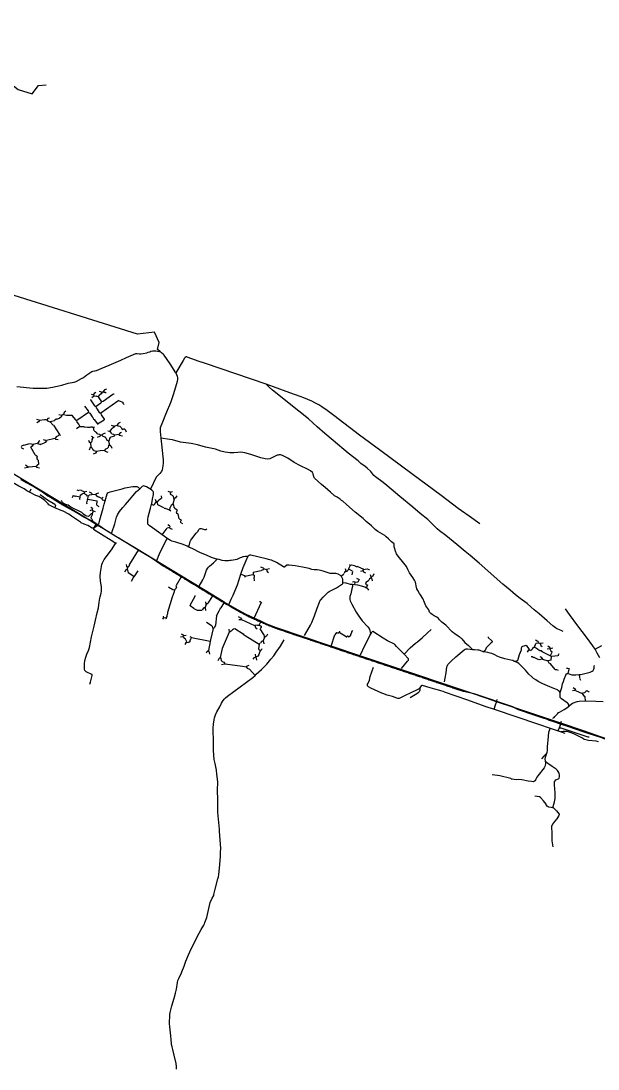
# Model space of a CAD drawing. Header units: metres. Extents: x 432891 to 477890, y 2556094 to 2581523.
# Drawn here: x 464865 to 470491, y 2560743 to 2570954 of the extents above; entities that cross this region are included whole.
import ezdxf

# ---------------------------------------------------------------- set-up
doc = ezdxf.new("R2010")
doc.units = ezdxf.units.M
for name, color, linetype in [('W10_MAIN_PIPE', 1, 'Continuous'), ('W10_PIPE_DN200', 8, 'Continuous'), ('W10_PIPE_DN250_400', 3, 'Continuous')]:
    doc.layers.add(name, color=color, linetype=linetype)

msp = doc.modelspace()

# ---------------------------------------------------------------- linework, layer by layer
at = {"layer": 'W10_MAIN_PIPE'}
for points in [[(465821, 2565914), (465808, 2565922), (465765, 2565949), (465679, 2566000), (465633, 2566033), (465565, 2566076), (465479, 2566120), (465404, 2566165), (465281, 2566233), (465274, 2566237), (465249, 2566253), (465204, 2566280), (465168, 2566302), (465136, 2566320), (465128, 2566325), (465076, 2566362), (464973, 2566425), (464919, 2566453), (464916, 2566455), (464906, 2566461), (464895, 2566467), (464885, 2566473), (464875, 2566479), (464865, 2566485)], [(468813, 2564543), (468809, 2564544), (468798, 2564548), (468786, 2564552), (468775, 2564556), (468764, 2564560), (468752, 2564563), (468741, 2564567), (468730, 2564571), (468718, 2564575), (468707, 2564579), (468695, 2564582), (468684, 2564586), (468673, 2564590), (468661, 2564594), (468650, 2564598), (468639, 2564602), (468627, 2564605), (468616, 2564609), (468604, 2564613), (468593, 2564617), (468582, 2564621), (468570, 2564625), (468559, 2564628), (468548, 2564632), (468536, 2564636), (468533, 2564637), (468522, 2564641), (468510, 2564645), (468499, 2564649), (468488, 2564652), (468476, 2564656), (468465, 2564660), (468454, 2564664), (468442, 2564668), (468431, 2564671), (468419, 2564675), (468408, 2564679), (468397, 2564683), (468385, 2564687), (468374, 2564691), (468363, 2564694), (468351, 2564698), (468340, 2564702), (468328, 2564706), (468317, 2564710), (468306, 2564714), (468294, 2564717), (468283, 2564721), (468272, 2564725), (468269, 2564726), (468258, 2564730), (468247, 2564733), (468235, 2564737), (468224, 2564741), (468212, 2564745), (468201, 2564749), (468190, 2564752), (468178, 2564756), (468167, 2564760), (468163, 2564761), (468152, 2564765), (468140, 2564769), (468129, 2564773), (468118, 2564777), (468106, 2564780), (468095, 2564784), (468083, 2564788), (468072, 2564792), (468061, 2564796), (468049, 2564799), (468038, 2564803), (468027, 2564807), (468015, 2564811), (468004, 2564815), (467993, 2564818), (467982, 2564822), (467971, 2564826), (467959, 2564830), (467948, 2564834), (467937, 2564837), (467933, 2564839), (467922, 2564843), (467910, 2564846), (467899, 2564850), (467887, 2564854), (467876, 2564858), (467873, 2564859), (467865, 2564862), (467853, 2564866), (467842, 2564870), (467831, 2564873), (467824, 2564876), (467812, 2564880), (467801, 2564883), (467789, 2564887), (467778, 2564891), (467767, 2564895), (467755, 2564899), (467744, 2564902), (467732, 2564906), (467727, 2564908), (467715, 2564912), (467704, 2564916), (467692, 2564919), (467681, 2564923), (467670, 2564927), (467658, 2564931), (467651, 2564933), (467640, 2564937), (467629, 2564941), (467617, 2564945), (467615, 2564945), (467604, 2564949), (467592, 2564953), (467581, 2564957), (467570, 2564961), (467558, 2564964), (467552, 2564967), (467540, 2564971), (467529, 2564974), (467518, 2564978), (467506, 2564982), (467495, 2564986), (467484, 2564990), (467472, 2564994), (467465, 2564996), (467454, 2565000), (467443, 2565004), (467431, 2565008), (467420, 2565012), (467409, 2565015), (467400, 2565018), (467389, 2565022), (467378, 2565026), (467366, 2565030), (467355, 2565034), (467349, 2565036), (467338, 2565041), (467327, 2565045), (467316, 2565049), (467304, 2565054), (467293, 2565058), (467282, 2565062), (467271, 2565067), (467260, 2565071), (467253, 2565074), (467242, 2565079), (467231, 2565084), (467220, 2565089), (467209, 2565094), (467198, 2565099), (467187, 2565103), (467176, 2565108), (467165, 2565113), (467154, 2565118), (467143, 2565123), (467132, 2565128), (467124, 2565132), (467113, 2565137), (467102, 2565142), (467091, 2565147), (467081, 2565153), (467077, 2565154), (467067, 2565160), (467056, 2565165), (467046, 2565170), (467042, 2565172), (467032, 2565178), (467021, 2565183), (467011, 2565189), (467000, 2565195), (466989, 2565201), (466979, 2565206), (466968, 2565212), (466960, 2565217), (466950, 2565222), (466946, 2565224), (466936, 2565230), (466925, 2565236), (466915, 2565242), (466905, 2565249), (466894, 2565255), (466884, 2565261), (466874, 2565267), (466863, 2565273), (466853, 2565279), (466843, 2565285), (466835, 2565290), (466824, 2565296), (466814, 2565302), (466804, 2565309), (466794, 2565315), (466783, 2565321), (466773, 2565327), (466763, 2565334), (466753, 2565340), (466742, 2565346), (466732, 2565352), (466722, 2565358), (466712, 2565365), (466701, 2565371), (466691, 2565377), (466681, 2565383), (466671, 2565390), (466660, 2565396), (466650, 2565402), (466640, 2565408), (466636, 2565410), (466626, 2565417), (466616, 2565423), (466606, 2565429), (466595, 2565435), (466588, 2565440), (466577, 2565446), (466567, 2565453), (466557, 2565459), (466547, 2565465), (466536, 2565471), (466526, 2565478), (466516, 2565484), (466506, 2565490), (466495, 2565496), (466486, 2565502), (466476, 2565508), (466466, 2565514), (466455, 2565521), (466445, 2565527), (466435, 2565533), (466424, 2565539), (466414, 2565545), (466404, 2565552), (466394, 2565558), (466383, 2565564), (466373, 2565570), (466363, 2565576), (466353, 2565582), (466345, 2565587), (466335, 2565593), (466325, 2565599), (466314, 2565606), (466304, 2565612), (466294, 2565618), (466284, 2565624), (466273, 2565631), (466263, 2565637), (466253, 2565643), (466243, 2565649), (466232, 2565655), (466229, 2565657), (466143, 2565718), (466117, 2565734), (466081, 2565756), (465971, 2565820), (465821, 2565914)], [(469988, 2564150), (469955, 2564161), (469849, 2564197), (469736, 2564236), (469717, 2564242), (469659, 2564271), (469285, 2564397), (469180, 2564421), (469180, 2564421), (469119, 2564441), (469089, 2564451), (469088, 2564451), (469076, 2564455), (469065, 2564459), (469053, 2564463), (469042, 2564467), (469031, 2564470), (469019, 2564474), (469008, 2564478), (468997, 2564482), (468985, 2564485), (468978, 2564488), (468966, 2564492), (468955, 2564495), (468944, 2564499), (468932, 2564503), (468921, 2564507), (468909, 2564511), (468898, 2564514), (468887, 2564518), (468877, 2564521), (468866, 2564525), (468855, 2564529), (468843, 2564533), (468832, 2564537), (468821, 2564540), (468813, 2564543)], [(470518, 2563972), (470394, 2564013), (470347, 2564029), (470280, 2564052), (470196, 2564080), (470124, 2564104), (470059, 2564126), (470007, 2564143), (469997, 2564147), (469988, 2564150)]]:
    msp.add_lwpolyline(points, dxfattribs=at)
at = {"layer": 'W10_PIPE_DN200'}
for points in [[(463878, 2570954), (464008, 2570798), (464627, 2570453), (464837, 2570285), (464976, 2570244), (465037, 2570325), (465111, 2570333)], [(464826, 2567393), (464985, 2567378), (465018, 2567376), (465060, 2567375), (465090, 2567376), (465119, 2567378), (465174, 2567386), (465264, 2567406), (465326, 2567424), (465383, 2567436), (465404, 2567442), (465456, 2567470), (465476, 2567481), (465509, 2567506), (465547, 2567533), (465556, 2567538), (465565, 2567541), (465581, 2567545), (465588, 2567547), (465603, 2567550), (465646, 2567567), (465725, 2567601), (465839, 2567649), (465895, 2567675), (465985, 2567713), (465990, 2567714), (465997, 2567714), (466020, 2567712), (466035, 2567711), (466057, 2567713), (466094, 2567722), (466107, 2567726), (466121, 2567732), (466133, 2567736), (466147, 2567739), (466161, 2567741), (466179, 2567741), (466196, 2567738), (466213, 2567734), (466217, 2567733)], [(466219, 2567736), (466217, 2567733)], [(466229, 2567728), (466219, 2567736)], [(466229, 2567728), (466233, 2567725)], [(466375, 2567527), (466319, 2567614), (466262, 2567697), (466253, 2567708), (466237, 2567722), (466233, 2567725)], [(467257, 2567414), (466663, 2567617), (466592, 2567639), (466532, 2567662), (466487, 2567680), (466481, 2567681), (466475, 2567681), (466466, 2567675), (466460, 2567669), (466446, 2567647), (466375, 2567527)], [(466375, 2567527), (466383, 2567510), (466387, 2567495), (466390, 2567478), (466390, 2567463), (466388, 2567442), (466352, 2567323), (466325, 2567244), (466312, 2567211), (466290, 2567160), (466269, 2567104), (466253, 2567063), (466238, 2567030), (466228, 2567005), (466224, 2566991), (466222, 2566985), (466223, 2566955), (466229, 2566889)], [(465550, 2567318), (465571, 2567313)], [(465594, 2567334), (465579, 2567325), (465572, 2567314)], [(465628, 2567346), (465658, 2567339)], [(465658, 2567338), (465648, 2567320), (465635, 2567312)], [(465773, 2567318), (465766, 2567318), (465761, 2567315), (465667, 2567247), (465652, 2567243)], [(465667, 2567342), (465659, 2567339)], [(465698, 2567367), (465679, 2567359), (465668, 2567343)], [(465668, 2567342), (465672, 2567338), (465685, 2567336), (465696, 2567330)], [(469339, 2566054), (469235, 2566128), (469161, 2566180), (469127, 2566205), (468961, 2566332), (468677, 2566543), (468375, 2566766), (468167, 2566919), (467914, 2567109), (467852, 2567158), (467798, 2567196), (467769, 2567214), (467731, 2567235), (467701, 2567250), (467624, 2567283), (467587, 2567296), (467487, 2567331), (467327, 2567390), (467257, 2567414)], [(469564, 2565468), (469332, 2565671), (469243, 2565746), (469197, 2565786), (469115, 2565852), (469007, 2565942), (468947, 2565988), (468924, 2566007), (468895, 2566034), (468844, 2566085), (468831, 2566097), (468758, 2566156), (468686, 2566217), (468558, 2566320), (468433, 2566428), (468396, 2566457), (468321, 2566514), (468306, 2566526), (468276, 2566566), (468240, 2566598), (468222, 2566612), (468180, 2566643), (468152, 2566668), (468055, 2566743), (467910, 2566868), (467828, 2566936), (467752, 2567001), (467667, 2567077), (467574, 2567154), (467318, 2567356), (467285, 2567386), (467257, 2567414)], [(465543, 2567266), (465542, 2567264), (465583, 2567206), (465595, 2567198)], [(465576, 2567303), (465571, 2567294), (465557, 2567284)], [(465572, 2567312), (465576, 2567304)], [(465577, 2567303), (465598, 2567299)], [(465652, 2567243), (465645, 2567231), (465597, 2567198)], [(465618, 2567292), (465599, 2567299)], [(465619, 2567292), (465634, 2567312)], [(465619, 2567291), (465652, 2567243)], [(465823, 2567254), (465815, 2567255), (465809, 2567251), (465643, 2567132)], [(465824, 2567254), (465858, 2567241)], [(465859, 2567240), (465858, 2567232), (465870, 2567217)], [(465236, 2567119), (465264, 2567115)], [(465265, 2567114), (465256, 2567094), (465241, 2567084)], [(465278, 2567120), (465266, 2567115)], [(465304, 2567151), (465288, 2567139), (465279, 2567121)], [(465280, 2567120), (465308, 2567115)], [(465309, 2567115), (465364, 2567113)], [(465523, 2567140), (465409, 2567061)], [(465486, 2567201), (465519, 2567156), (465523, 2567141)], [(465524, 2567140), (465536, 2567132), (465561, 2567097), (465565, 2567091), (465568, 2567077)], [(465596, 2567197), (465599, 2567184), (465607, 2567172), (465629, 2567141), (465642, 2567132)], [(465643, 2567131), (465647, 2567116), (465676, 2567076), (465676, 2567069)], [(465016, 2567074), (465041, 2567067), (465047, 2567061)], [(465047, 2567061), (465035, 2567047), (465019, 2567040)], [(465115, 2567067), (465096, 2567067), (465047, 2567061)], [(465144, 2567085), (465127, 2567080), (465116, 2567068)], [(465116, 2567067), (465124, 2567059), (465150, 2567050)], [(465180, 2567017), (465150, 2567050)], [(465151, 2567051), (465192, 2567061)], [(465181, 2567016), (465242, 2566925), (465242, 2566925)], [(465209, 2567073), (465193, 2567061)], [(465211, 2567075), (465209, 2567073)], [(465211, 2567075), (465240, 2567084)], [(465365, 2567112), (465365, 2567107), (465393, 2567070), (465399, 2567064), (465407, 2567061)], [(465408, 2567060), (465411, 2567046), (465430, 2567022), (465440, 2567004)], [(465569, 2567076), (465580, 2567070), (465610, 2567028)], [(465610, 2567028), (465610, 2567022)], [(465611, 2567029), (465675, 2567069)], [(465744, 2567015), (465776, 2567006)], [(465802, 2567014), (465776, 2567006)], [(465834, 2567042), (465814, 2567031), (465803, 2567015)], [(465803, 2567014), (465810, 2567009), (465829, 2567006)], [(465280, 2566243), (465208, 2566287), (464227, 2566881), (464137, 2566928)], [(465229, 2566912), (465209, 2566902), (465198, 2566887)], [(465229, 2566913), (465241, 2566925)], [(465242, 2566925), (465251, 2566916)], [(465440, 2567004), (465408, 2566981)], [(465440, 2567004), (465468, 2567002), (465479, 2567004)], [(465479, 2567004), (465483, 2567000), (465514, 2566997), (465540, 2566996), (465549, 2566999)], [(465550, 2566999), (465560, 2566999)], [(465561, 2566999), (465568, 2566994), (465573, 2566995)], [(465573, 2566995), (465583, 2566996)], [(465578, 2566960), (465573, 2566994)], [(465579, 2566958), (465588, 2566956), (465595, 2566949), (465602, 2566947)], [(465603, 2566946), (465602, 2566947)], [(465612, 2566933), (465603, 2566946)], [(465642, 2566918), (465632, 2566906), (465609, 2566897)], [(465613, 2566932), (465632, 2566927), (465642, 2566918)], [(465653, 2566919), (465642, 2566918)], [(465686, 2566939), (465663, 2566930), (465654, 2566920)], [(465654, 2566918), (465663, 2566909), (465681, 2566904)], [(465711, 2566961), (465735, 2566957)], [(465736, 2566959), (465735, 2566957)], [(465736, 2566956), (465735, 2566957)], [(465736, 2566959), (465750, 2566981)], [(465750, 2566934), (465736, 2566956)], [(465778, 2566918), (465769, 2566907), (465743, 2566898)], [(465776, 2567006), (465768, 2566992), (465751, 2566981)], [(465751, 2566933), (465768, 2566928), (465778, 2566918)], [(465820, 2566924), (465778, 2566918)], [(465844, 2566946), (465833, 2566941), (465820, 2566924)], [(465820, 2566924), (465824, 2566920), (465854, 2566913)], [(465829, 2567006), (465840, 2566996)], [(465841, 2566995), (465849, 2566981), (465859, 2566975)], [(465870, 2566979), (465859, 2566975)], [(465871, 2566979), (465880, 2566973), (465891, 2566952)], [(464891, 2566821), (464871, 2566811), (464866, 2566804)], [(464892, 2566822), (464953, 2566836)], [(464954, 2566836), (464979, 2566831), (464984, 2566828)], [(464984, 2566827), (464974, 2566812), (464960, 2566803)], [(465024, 2566838), (464985, 2566828)], [(465050, 2566863), (465039, 2566858), (465025, 2566839)], [(465025, 2566838), (465058, 2566829)], [(465059, 2566830), (465088, 2566841)], [(465082, 2566875), (465114, 2566867)], [(465114, 2566865), (465102, 2566848), (465089, 2566841)], [(465197, 2566886), (465115, 2566866)], [(465198, 2566886), (465203, 2566881), (465228, 2566876)], [(465525, 2566870), (465531, 2566853), (465543, 2566843)], [(465559, 2566876), (465552, 2566852), (465544, 2566843)], [(465544, 2566842), (465546, 2566805)], [(465550, 2566908), (465559, 2566905), (465568, 2566896)], [(465559, 2566877), (465567, 2566895)], [(465568, 2566896), (465575, 2566894)], [(465692, 2566894), (465681, 2566904)], [(465693, 2566893), (465704, 2566871), (465718, 2566862)], [(465726, 2566824), (465720, 2566818), (465716, 2566799)], [(465729, 2566890), (465724, 2566867), (465719, 2566862)], [(465719, 2566861), (465727, 2566825)], [(465727, 2566824), (465740, 2566815), (465751, 2566792)], [(465730, 2566891), (465742, 2566898)], [(466229, 2566889), (466234, 2566831), (466249, 2566706), (466253, 2566677), (466253, 2566656), (466252, 2566645), (466247, 2566621), (466242, 2566582), (466235, 2566566), (466220, 2566546), (466185, 2566510), (466127, 2566393)], [(469146, 2564947), (469128, 2564961), (469095, 2564982), (469085, 2564990), (469069, 2565004), (469006, 2565067), (468969, 2565098), (468958, 2565107), (468947, 2565119), (468936, 2565133), (468920, 2565145), (468894, 2565159), (468874, 2565171), (468861, 2565181), (468853, 2565188), (468849, 2565195), (468840, 2565217), (468823, 2565243), (468812, 2565257), (468799, 2565287), (468784, 2565326), (468760, 2565364), (468750, 2565377), (468733, 2565405), (468725, 2565421), (468719, 2565451), (468716, 2565469), (468710, 2565487), (468702, 2565505), (468684, 2565532), (468668, 2565553), (468654, 2565576), (468638, 2565610), (468624, 2565639), (468598, 2565672), (468543, 2565739), (468525, 2565764), (468515, 2565789), (468506, 2565820), (468505, 2565832), (468505, 2565851), (468502, 2565859), (468490, 2565870), (468478, 2565879), (468447, 2565907), (468426, 2565929), (468412, 2565940), (468389, 2565953), (468345, 2565981), (468318, 2566000), (468282, 2566034), (468232, 2566078), (468201, 2566107), (468124, 2566170), (468039, 2566242), (468002, 2566274), (467991, 2566282), (467976, 2566295), (467948, 2566314), (467923, 2566328), (467915, 2566335), (467883, 2566362), (467832, 2566409), (467795, 2566438), (467727, 2566501), (467723, 2566506), (467721, 2566510), (467719, 2566515), (467718, 2566526), (467713, 2566541), (467706, 2566555), (467687, 2566571), (467660, 2566587), (467589, 2566620), (467528, 2566653), (467468, 2566693), (467422, 2566717), (467414, 2566721), (467405, 2566724), (467395, 2566726), (467382, 2566726), (467373, 2566725), (467362, 2566723), (467349, 2566717), (467293, 2566688), (467273, 2566685), (467247, 2566689), (467204, 2566699), (467145, 2566716), (467105, 2566730), (467048, 2566745), (467009, 2566752), (466980, 2566749), (466941, 2566746), (466900, 2566748), (466857, 2566753), (466814, 2566764), (466761, 2566781), (466665, 2566802), (466587, 2566825), (466525, 2566836), (466419, 2566852), (466341, 2566872), (466315, 2566877), (466229, 2566889)], [(464866, 2566802), (464870, 2566796), (464891, 2566785)], [(465004, 2566728), (464960, 2566803)], [(465005, 2566727), (465019, 2566717), (465024, 2566707)], [(465024, 2566705), (465016, 2566696)], [(465545, 2566804), (465539, 2566798), (465531, 2566771)], [(465546, 2566804), (465560, 2566792), (465565, 2566777)], [(465576, 2566769), (465565, 2566777)], [(465602, 2566759), (465591, 2566743), (465570, 2566732)], [(465577, 2566768), (465598, 2566763), (465602, 2566759)], [(465678, 2566768), (465636, 2566766), (465602, 2566759)], [(465706, 2566788), (465691, 2566782), (465679, 2566769)], [(465679, 2566768), (465685, 2566762), (465713, 2566754)], [(465706, 2566789), (465715, 2566799)], [(464950, 2566363), (464924, 2566377), (464895, 2566397), (464843, 2566423), (464782, 2566457), (464721, 2566500), (464710, 2566506), (464688, 2566517), (464669, 2566524), (464661, 2566529), (464632, 2566542), (464606, 2566558), (464536, 2566607)], [(464934, 2566608), (464929, 2566603), (464899, 2566597)], [(464906, 2566631), (464920, 2566624), (464934, 2566609)], [(465011, 2566612), (464946, 2566607), (464935, 2566608)], [(465038, 2566636), (465026, 2566630), (465012, 2566613)], [(465012, 2566612), (465017, 2566608), (465046, 2566602)], [(465016, 2566696), (465022, 2566684), (465036, 2566673)], [(465038, 2566637), (465036, 2566672)], [(465686, 2566278), (465705, 2566348), (465711, 2566357), (465718, 2566361), (465734, 2566366), (465812, 2566387), (465852, 2566397), (465872, 2566402), (465882, 2566407)], [(465882, 2566407), (465956, 2566418), (465977, 2566419), (465994, 2566418), (466002, 2566416), (466008, 2566412), (466015, 2566406), (466023, 2566397)], [(466061, 2566425), (466054, 2566423), (466047, 2566419), (466023, 2566397)], [(466127, 2566393), (466123, 2566396), (466105, 2566407), (466088, 2566416), (466071, 2566423), (466061, 2566425)], [(464963, 2566394), (464950, 2566363)], [(465194, 2566211), (465145, 2566236), (465137, 2566240), (465129, 2566248), (465109, 2566273), (465099, 2566283), (465072, 2566302), (465038, 2566320), (465010, 2566332), (464950, 2566363)], [(465051, 2566341), (465124, 2566289), (465197, 2566245), (465200, 2566239), (465201, 2566231), (465200, 2566224), (465194, 2566211)], [(465375, 2566330), (465364, 2566308)], [(465375, 2566330), (465395, 2566324)], [(465395, 2566324), (465397, 2566323)], [(465438, 2566316), (465397, 2566323)], [(465411, 2566386), (465425, 2566380), (465434, 2566382)], [(465454, 2566381), (465435, 2566382)], [(465439, 2566316), (465436, 2566298), (465438, 2566291)], [(465442, 2566334), (465439, 2566316)], [(465442, 2566335), (465458, 2566345)], [(465455, 2566380), (465477, 2566370), (465482, 2566363)], [(465481, 2566352), (465459, 2566345)], [(465482, 2566362), (465482, 2566353)], [(465509, 2566371), (465483, 2566363)], [(465483, 2566352), (465490, 2566343), (465504, 2566337)], [(465515, 2566323), (465504, 2566337)], [(465516, 2566322), (465515, 2566295)], [(465516, 2566323), (465530, 2566333)], [(465529, 2566368), (465551, 2566358), (465560, 2566346)], [(465560, 2566345), (465553, 2566338), (465531, 2566333)], [(465561, 2566345), (465591, 2566341)], [(465592, 2566340), (465605, 2566324), (465619, 2566318)], [(465625, 2566352), (465599, 2566346), (465593, 2566341)], [(465655, 2566301), (465620, 2566318)], [(465656, 2566301), (465655, 2566297), (465659, 2566285)], [(465663, 2566314), (465656, 2566301)], [(465886, 2566244), (465924, 2566289), (465957, 2566329), (465993, 2566370), (466023, 2566397)], [(466138, 2566245), (466140, 2566252), (466147, 2566295), (466156, 2566341), (466158, 2566357), (466157, 2566364), (466153, 2566371), (466142, 2566382), (466127, 2566393)], [(466210, 2566290), (466234, 2566305)], [(466232, 2566328), (466235, 2566305)], [(466297, 2566373), (466322, 2566362)], [(466322, 2566361), (466321, 2566344)], [(466321, 2566343), (466325, 2566339), (466340, 2566333)], [(466344, 2566367), (466323, 2566362)], [(466348, 2566324), (466341, 2566332)], [(466348, 2566323), (466352, 2566303), (466358, 2566297)], [(466384, 2566329), (466373, 2566307), (466360, 2566297)], [(465572, 2566014), (465566, 2566012), (465560, 2566013), (465517, 2566039), (465480, 2566051), (465453, 2566066), (465446, 2566071), (465359, 2566131), (465331, 2566149), (465276, 2566177), (465257, 2566186), (465194, 2566211)], [(465285, 2566250), (465277, 2566256), (465271, 2566263), (465261, 2566283)], [(465280, 2566243), (465285, 2566250)], [(465500, 2566110), (465285, 2566240), (465280, 2566243)], [(465559, 2566150), (465554, 2566152), (465550, 2566151), (465546, 2566148), (465535, 2566136), (465527, 2566128), (465523, 2566127), (465508, 2566129), (465491, 2566137), (465475, 2566149), (465458, 2566165), (465446, 2566173), (465365, 2566211), (465351, 2566218), (465338, 2566228), (465324, 2566236), (465313, 2566240), (465292, 2566247), (465285, 2566250)], [(465515, 2566295), (465510, 2566286), (465505, 2566258), (465506, 2566248)], [(465515, 2566295), (465608, 2566280)], [(465545, 2566217), (465563, 2566206)], [(465563, 2566205), (465561, 2566190)], [(465604, 2566238), (465609, 2566278)], [(465605, 2566236), (465611, 2566234), (465619, 2566226), (465624, 2566225)], [(465608, 2566280), (465609, 2566278)], [(465623, 2566051), (465634, 2566094), (465655, 2566161), (465668, 2566208), (465677, 2566246), (465686, 2566278)], [(465686, 2566278), (465660, 2566285)], [(465751, 2565969), (465780, 2566055), (465798, 2566120), (465806, 2566141), (465827, 2566174), (465840, 2566191), (465859, 2566214), (465886, 2566244)], [(466242, 2565947), (466207, 2565972), (466149, 2566016), (466116, 2566040), (466108, 2566045), (466103, 2566051), (466102, 2566056), (466102, 2566063), (466103, 2566098), (466107, 2566123), (466115, 2566160), (466128, 2566208)], [(466128, 2566208), (466138, 2566245)], [(466138, 2566245), (466162, 2566238)], [(466181, 2566265), (466173, 2566259), (466163, 2566238)], [(466175, 2566295), (466182, 2566266)], [(466183, 2566265), (466190, 2566265)], [(466209, 2566289), (466203, 2566276), (466190, 2566265)], [(466190, 2566265), (466193, 2566262), (466198, 2566241)], [(466257, 2566210), (466199, 2566241)], [(466260, 2566209), (466271, 2566207), (466309, 2566191), (466314, 2566191)], [(466315, 2566192), (466320, 2566214)], [(466346, 2566245), (466331, 2566235), (466320, 2566215)], [(466359, 2566296), (466346, 2566245)], [(466346, 2566245), (466352, 2566238), (466357, 2566217)], [(466368, 2566204), (466358, 2566216)], [(466368, 2566203), (466378, 2566197), (466387, 2566184)], [(465609, 2566043), (465500, 2566110)], [(465561, 2566190), (465536, 2566183)], [(465566, 2566085), (465559, 2566096), (465556, 2566101), (465551, 2566113), (465551, 2566120), (465553, 2566127), (465561, 2566138), (465563, 2566142), (465562, 2566146), (465559, 2566150)], [(465559, 2566150), (465573, 2566181)], [(465561, 2566190), (465564, 2566186), (465573, 2566182)], [(465573, 2566182), (465589, 2566175)], [(466314, 2566191), (466326, 2566183)], [(466387, 2566184), (466378, 2566173)], [(466378, 2566171), (466383, 2566162), (466396, 2566153)], [(466409, 2566105), (466397, 2566152)], [(466409, 2566104), (466426, 2566093)], [(465572, 2566014), (465571, 2566010), (465571, 2566008), (465574, 2566004), (465676, 2565939), (465762, 2565886)], [(465595, 2566047), (465572, 2566014)], [(465572, 2566014), (465607, 2566040)], [(465609, 2566043), (465607, 2566040)], [(465671, 2566006), (465609, 2566043)], [(465754, 2565955), (465671, 2566006)], [(466242, 2565947), (466290, 2566012)], [(466312, 2566018), (466290, 2566013)], [(466297, 2566047), (466312, 2566040), (466316, 2566034)], [(466316, 2566033), (466313, 2566019)], [(466313, 2566018), (466317, 2566013), (466339, 2566003)], [(466427, 2566092), (466418, 2566071)], [(466418, 2566070), (466440, 2566058)], [(466503, 2565828), (466516, 2565882), (466522, 2565897), (466530, 2565910), (466573, 2565965), (466592, 2565983), (466598, 2565999), (466602, 2566004), (466605, 2566007), (466611, 2566009), (466621, 2566009), (466653, 2566001), (466664, 2565999), (466670, 2565999), (466674, 2566002), (466678, 2566005)], [(465775, 2565942), (465754, 2565955)], [(465821, 2565914), (465808, 2565922), (465775, 2565942)], [(466009, 2565800), (465775, 2565942)], [(466187, 2565697), (466192, 2565704), (466197, 2565715), (466207, 2565740), (466227, 2565785), (466290, 2565911)], [(466290, 2565911), (466287, 2565915), (466242, 2565947)], [(466503, 2565828), (466484, 2565837), (466447, 2565852), (466375, 2565875), (466337, 2565886), (466322, 2565891), (466290, 2565911)], [(465538, 2564491), (465542, 2564513), (465558, 2564578), (465558, 2564584), (465558, 2564586), (465555, 2564588), (465501, 2564614), (465493, 2564619), (465489, 2564626), (465486, 2564638), (465484, 2564663), (465484, 2564682), (465484, 2564696), (465488, 2564717), (465495, 2564747), (465502, 2564766), (465509, 2564785), (465524, 2564821), (465533, 2564851), (465553, 2564954), (465570, 2565019), (465578, 2565057), (465593, 2565117), (465608, 2565187), (465621, 2565237), (465627, 2565293), (465635, 2565331), (465639, 2565343), (465647, 2565378), (465650, 2565400), (465650, 2565421), (465649, 2565441), (465642, 2565495), (465639, 2565544), (465641, 2565582), (465653, 2565657), (465660, 2565675), (465678, 2565707), (465688, 2565723), (465753, 2565811), (465781, 2565852), (465790, 2565864)], [(465762, 2565886), (465790, 2565864)], [(465790, 2565864), (465798, 2565873)], [(466008, 2565799), (465925, 2565662)], [(466427, 2565538), (466424, 2565539), (466414, 2565545), (466404, 2565552), (466394, 2565558), (466383, 2565564), (466373, 2565570), (466363, 2565576), (466353, 2565582), (466345, 2565587), (466335, 2565593), (466325, 2565599), (466314, 2565606), (466304, 2565612), (466294, 2565618), (466284, 2565624), (466273, 2565631), (466263, 2565637), (466253, 2565643), (466243, 2565649), (466232, 2565655), (466229, 2565657), (466143, 2565718), (466117, 2565734), (466081, 2565756), (466008, 2565799)], [(466431, 2565544), (466233, 2565664), (466009, 2565800)], [(466777, 2565711), (466762, 2565715), (466723, 2565728), (466680, 2565747), (466610, 2565775), (466542, 2565810), (466503, 2565828)], [(466601, 2565446), (466637, 2565509), (466650, 2565534), (466658, 2565553), (466674, 2565602), (466683, 2565620), (466692, 2565631), (466703, 2565642), (466742, 2565675), (466760, 2565692), (466777, 2565711)], [(467078, 2565735), (467053, 2565735), (467036, 2565734), (467027, 2565732), (467015, 2565727), (467002, 2565723), (466984, 2565714), (466969, 2565708), (466955, 2565704), (466914, 2565699), (466902, 2565696), (466888, 2565694), (466852, 2565695), (466828, 2565699), (466797, 2565706), (466777, 2565711)], [(467009, 2565563), (467012, 2565574), (467030, 2565628), (467069, 2565720), (467073, 2565728), (467078, 2565735)], [(467986, 2565545), (467981, 2565552), (467957, 2565563), (467934, 2565570), (467881, 2565572), (467861, 2565576), (467810, 2565593), (467773, 2565603), (467753, 2565606), (467725, 2565608), (467701, 2565611), (467674, 2565620), (467611, 2565633), (467537, 2565644), (467479, 2565651), (467464, 2565652), (467460, 2565652), (467457, 2565651), (467437, 2565635), (467433, 2565633), (467430, 2565634), (467425, 2565635), (467356, 2565677), (467307, 2565701), (467291, 2565705), (467257, 2565715), (467106, 2565748), (467098, 2565749), (467094, 2565748), (467088, 2565746), (467081, 2565739), (467078, 2565735)], [(465900, 2565612), (465884, 2565601), (465875, 2565588)], [(465890, 2565657), (465895, 2565638), (465903, 2565630)], [(465904, 2565629), (465901, 2565613)], [(465901, 2565612), (465904, 2565607), (465909, 2565578)], [(465924, 2565661), (465916, 2565639), (465905, 2565630)], [(466006, 2565598), (465966, 2565539)], [(467129, 2565584), (467129, 2565561)], [(467130, 2565584), (467129, 2565584)], [(467130, 2565584), (467206, 2565601)], [(467202, 2565635), (467227, 2565626), (467235, 2565616)], [(467235, 2565616), (467225, 2565606), (467207, 2565601)], [(467235, 2565616), (467258, 2565611)], [(467259, 2565610), (467266, 2565591), (467280, 2565580)], [(467287, 2565615), (467260, 2565611)], [(468031, 2565595), (468023, 2565587), (468015, 2565570)], [(468026, 2565619), (468031, 2565596)], [(468032, 2565595), (468045, 2565593)], [(468060, 2565613), (468053, 2565599), (468046, 2565593)], [(468060, 2565614), (468078, 2565651)], [(468098, 2565593), (468061, 2565612)], [(468067, 2565658), (468079, 2565652)], [(468079, 2565652), (468088, 2565654)], [(468119, 2565646), (468089, 2565653)], [(468099, 2565591), (468091, 2565558)], [(468120, 2565646), (468133, 2565639), (468141, 2565640)], [(468182, 2565624), (468142, 2565639)], [(468198, 2565596), (468175, 2565591)], [(468183, 2565624), (468194, 2565618), (468201, 2565609)], [(468201, 2565608), (468199, 2565597)], [(468199, 2565596), (468205, 2565588), (468224, 2565578)], [(468203, 2565609), (468241, 2565616)], [(468242, 2565616), (468256, 2565609), (468264, 2565611)], [(465965, 2565540), (465910, 2565577)], [(465966, 2565539), (465962, 2565534), (465939, 2565494)], [(466427, 2565538), (466377, 2565455)], [(466731, 2565353), (466722, 2565358), (466712, 2565365), (466701, 2565371), (466691, 2565377), (466681, 2565383), (466671, 2565390), (466660, 2565396), (466650, 2565402), (466640, 2565408), (466636, 2565410), (466626, 2565417), (466616, 2565423), (466606, 2565429), (466595, 2565435), (466588, 2565440), (466577, 2565446), (466567, 2565453), (466557, 2565459), (466547, 2565465), (466536, 2565471), (466526, 2565478), (466516, 2565484), (466506, 2565490), (466495, 2565496), (466486, 2565502), (466476, 2565508), (466466, 2565514), (466455, 2565521), (466445, 2565527), (466435, 2565533), (466427, 2565538)], [(466735, 2565359), (466431, 2565544)], [(466891, 2565270), (466899, 2565282), (466906, 2565299), (466916, 2565321), (466934, 2565360), (466975, 2565459), (467009, 2565563)], [(467009, 2565563), (467046, 2565551)], [(467048, 2565544), (467049, 2565541), (467043, 2565531)], [(467047, 2565551), (467048, 2565544)], [(467049, 2565544), (467127, 2565560)], [(467129, 2565561), (467127, 2565560)], [(467130, 2565560), (467139, 2565556)], [(467139, 2565554), (467138, 2565533)], [(467142, 2565498), (467138, 2565532)], [(467631, 2564968), (467653, 2565007), (467688, 2565066), (467701, 2565093), (467727, 2565159), (467753, 2565232), (467775, 2565291), (467777, 2565295), (467779, 2565300), (467789, 2565313), (467812, 2565341), (467849, 2565379), (467860, 2565388), (467870, 2565395), (467941, 2565431), (467971, 2565450), (468000, 2565471), (468002, 2565475), (468003, 2565480)], [(467986, 2565545), (468014, 2565569)], [(468003, 2565480), (468002, 2565516), (468001, 2565522), (467998, 2565528), (467989, 2565542), (467986, 2565545)], [(468098, 2565463), (468078, 2565465), (468035, 2565476), (468003, 2565480)], [(468099, 2565491), (468110, 2565493), (468124, 2565486)], [(468120, 2565460), (468124, 2565485)], [(468125, 2565486), (468152, 2565490)], [(468138, 2565525), (468162, 2565512)], [(468152, 2565490), (468154, 2565492)], [(468162, 2565511), (468154, 2565492)], [(468232, 2565489), (468225, 2565468)], [(468234, 2565490), (468256, 2565505)], [(468280, 2565530), (468263, 2565518), (468257, 2565506)], [(468271, 2565562), (468275, 2565543), (468281, 2565537)], [(468282, 2565536), (468281, 2565531)], [(468281, 2565530), (468284, 2565527), (468290, 2565499)], [(468306, 2565569), (468295, 2565546), (468283, 2565537)], [(466362, 2565409), (466360, 2565393), (466339, 2565339), (466293, 2565192), (466295, 2565177)], [(466305, 2565442), (466306, 2565439), (466347, 2565414), (466361, 2565410)], [(466378, 2565427), (466371, 2565423), (466362, 2565411)], [(466376, 2565454), (466381, 2565432)], [(466381, 2565432), (466379, 2565428)], [(468098, 2565463), (468096, 2565443), (468092, 2565423), (468080, 2565373), (468072, 2565346), (468070, 2565336), (468071, 2565317), (468075, 2565305), (468091, 2565272), (468134, 2565193), (468159, 2565156), (468193, 2565109), (468246, 2565051), (468259, 2565034), (468265, 2565020), (468267, 2565013), (468272, 2564986), (468271, 2564975)], [(468120, 2565460), (468098, 2565463)], [(468233, 2565429), (468217, 2565437), (468198, 2565444), (468149, 2565456), (468120, 2565460)], [(468225, 2565468), (468246, 2565457)], [(468233, 2565429), (468245, 2565456)], [(468258, 2565409), (468251, 2565418), (468245, 2565424), (468233, 2565429)], [(470150, 2565006), (470131, 2565014), (470098, 2565029), (470087, 2565035), (470077, 2565041), (470049, 2565062), (469996, 2565109), (469916, 2565177), (469870, 2565218), (469836, 2565247), (469799, 2565277), (469732, 2565327), (469687, 2565362), (469633, 2565408), (469564, 2565468)], [(466559, 2565355), (466560, 2565347), (466513, 2565260)], [(466663, 2565294), (466666, 2565273), (466670, 2565269)], [(466699, 2565300), (466688, 2565280), (466672, 2565269)], [(466731, 2565353), (466700, 2565301)], [(466843, 2565285), (466835, 2565290), (466824, 2565296), (466814, 2565302), (466804, 2565309), (466794, 2565315), (466783, 2565321), (466773, 2565327), (466763, 2565334), (466753, 2565340), (466742, 2565346), (466732, 2565352), (466731, 2565353)], [(466847, 2565292), (466735, 2565359)], [(466843, 2565285), (466813, 2565236)], [(467202, 2565097), (467198, 2565099), (467187, 2565103), (467176, 2565108), (467165, 2565113), (467154, 2565118), (467143, 2565123), (467132, 2565128), (467124, 2565132), (467113, 2565137), (467102, 2565142), (467091, 2565147), (467081, 2565153), (467077, 2565154), (467067, 2565160), (467056, 2565165), (467046, 2565170), (467042, 2565172), (467032, 2565178), (467021, 2565183), (467011, 2565189), (467000, 2565195), (466989, 2565201), (466979, 2565206), (466968, 2565212), (466960, 2565217), (466950, 2565222), (466946, 2565224), (466936, 2565230), (466925, 2565236), (466915, 2565242), (466905, 2565249), (466894, 2565255), (466884, 2565261), (466874, 2565267), (466863, 2565273), (466853, 2565279), (466843, 2565285), (466843, 2565285)], [(467140, 2565135), (467060, 2565172), (466953, 2565229), (466847, 2565292)], [(467140, 2565135), (467208, 2565284)], [(467192, 2565299), (467196, 2565298), (467209, 2565285)], [(467209, 2565285), (467214, 2565283)], [(466290, 2565157), (466295, 2565176)], [(466514, 2565257), (466513, 2565260)], [(466550, 2565230), (466514, 2565257)], [(466550, 2565230), (466583, 2565214)], [(466584, 2565214), (466630, 2565215)], [(466659, 2565239), (466641, 2565229), (466631, 2565215)], [(466671, 2565268), (466660, 2565240)], [(466660, 2565238), (466665, 2565209)], [(466771, 2565160), (466796, 2565207), (466808, 2565227), (466813, 2565236)], [(470463, 2564832), (470442, 2564867), (470380, 2564949), (470293, 2565061), (470212, 2565170), (470173, 2565228)], [(466255, 2565143), (466246, 2565127)], [(466253, 2565154), (466255, 2565143)], [(466256, 2565143), (466278, 2565139)], [(466289, 2565156), (466279, 2565139)], [(466279, 2565139), (466281, 2565130)], [(466728, 2565058), (466675, 2565093)], [(466771, 2565160), (466763, 2565069)], [(466984, 2565153), (467006, 2565140), (467014, 2565125)], [(467014, 2565124), (467011, 2565121), (466990, 2565118)], [(467015, 2565124), (467143, 2565065)], [(467205, 2565105), (467140, 2565135)], [(467202, 2565097), (467189, 2565070)], [(468813, 2564543), (468809, 2564544), (468798, 2564548), (468786, 2564552), (468775, 2564556), (468764, 2564560), (468752, 2564563), (468741, 2564567), (468730, 2564571), (468718, 2564575), (468707, 2564579), (468695, 2564582), (468684, 2564586), (468673, 2564590), (468661, 2564594), (468650, 2564598), (468639, 2564602), (468627, 2564605), (468616, 2564609), (468604, 2564613), (468593, 2564617), (468582, 2564621), (468570, 2564625), (468559, 2564628), (468548, 2564632), (468536, 2564636), (468533, 2564637), (468522, 2564641), (468510, 2564645), (468499, 2564649), (468488, 2564652), (468476, 2564656), (468465, 2564660), (468454, 2564664), (468442, 2564668), (468431, 2564671), (468419, 2564675), (468408, 2564679), (468397, 2564683), (468385, 2564687), (468374, 2564691), (468363, 2564694), (468351, 2564698), (468340, 2564702), (468328, 2564706), (468317, 2564710), (468306, 2564714), (468294, 2564717), (468283, 2564721), (468272, 2564725), (468269, 2564726), (468258, 2564730), (468247, 2564733), (468235, 2564737), (468224, 2564741), (468212, 2564745), (468201, 2564749), (468190, 2564752), (468178, 2564756), (468167, 2564760), (468163, 2564761), (468152, 2564765), (468140, 2564769), (468129, 2564773), (468118, 2564777), (468106, 2564780), (468095, 2564784), (468083, 2564788), (468072, 2564792), (468061, 2564796), (468049, 2564799), (468038, 2564803), (468027, 2564807), (468015, 2564811), (468004, 2564815), (467993, 2564818), (467982, 2564822), (467971, 2564826), (467959, 2564830), (467948, 2564834), (467937, 2564837), (467933, 2564839), (467922, 2564843), (467910, 2564846), (467899, 2564850), (467887, 2564854), (467876, 2564858), (467873, 2564859), (467865, 2564862), (467853, 2564866), (467842, 2564870), (467831, 2564873), (467824, 2564876), (467812, 2564880), (467801, 2564883), (467789, 2564887), (467778, 2564891), (467767, 2564895), (467755, 2564899), (467744, 2564902), (467732, 2564906), (467727, 2564908), (467715, 2564912), (467704, 2564916), (467692, 2564919), (467681, 2564923), (467670, 2564927), (467658, 2564931), (467651, 2564933), (467640, 2564937), (467629, 2564941), (467617, 2564945), (467615, 2564945), (467604, 2564949), (467592, 2564953), (467581, 2564957), (467570, 2564961), (467558, 2564964), (467552, 2564967), (467540, 2564971), (467529, 2564974), (467518, 2564978), (467506, 2564982), (467495, 2564986), (467484, 2564990), (467472, 2564994), (467465, 2564996), (467454, 2565000), (467443, 2565004), (467431, 2565008), (467420, 2565012), (467409, 2565015), (467400, 2565018), (467389, 2565022), (467378, 2565026), (467366, 2565030), (467355, 2565034), (467349, 2565036), (467338, 2565041), (467327, 2565045), (467316, 2565049), (467304, 2565054), (467293, 2565058), (467282, 2565062), (467271, 2565067), (467260, 2565071), (467253, 2565074), (467242, 2565079), (467231, 2565084), (467220, 2565089), (467209, 2565094), (467202, 2565097)], [(467888, 2564862), (467875, 2564867), (467358, 2565042), (467263, 2565078), (467205, 2565105)], [(466426, 2564984), (466439, 2564977), (466449, 2564962)], [(466740, 2565035), (466713, 2564925), (466710, 2564908)], [(466729, 2565058), (466732, 2565043), (466739, 2565036)], [(466763, 2565068), (466752, 2565044), (466741, 2565036)], [(466896, 2564999), (466828, 2564839), (466807, 2564752)], [(466891, 2565029), (466896, 2565001)], [(466926, 2565023), (466915, 2565008), (466897, 2565000)], [(466926, 2565024), (466938, 2565032)], [(466939, 2565033), (466951, 2565034), (467031, 2564982), (467038, 2564972), (467050, 2564968)], [(467144, 2565064), (467153, 2565044), (467169, 2565033)], [(467171, 2565069), (467145, 2565065)], [(467172, 2565069), (467188, 2565069)], [(467189, 2565069), (467207, 2565058)], [(467208, 2565057), (467207, 2565048), (467197, 2565034)], [(467233, 2564976), (467197, 2565033)], [(467234, 2564975), (467237, 2564954), (467241, 2564950)], [(467270, 2564981), (467258, 2564960), (467242, 2564950)], [(467888, 2564862), (467925, 2564973)], [(467941, 2564997), (467926, 2564974)], [(467941, 2564997), (467959, 2564990)], [(467966, 2564996), (467959, 2564990)], [(467972, 2565008), (467966, 2564996)], [(468037, 2564953), (467967, 2564996)], [(468082, 2564975), (468073, 2564959), (468066, 2564954)], [(468082, 2564976), (468088, 2564992)], [(468097, 2565017), (468088, 2565002), (468089, 2564993)], [(468175, 2564777), (468219, 2564870), (468269, 2564970), (468271, 2564975)], [(468297, 2565007), (468289, 2565002), (468280, 2564992), (468271, 2564975)], [(468600, 2564786), (468527, 2564860), (468510, 2564879), (468506, 2564882), (468439, 2564915), (468395, 2564940), (468297, 2565007)], [(468600, 2564786), (468659, 2564848), (468710, 2564891), (468730, 2564906), (468757, 2564927), (468775, 2564943), (468827, 2564992), (468863, 2565026)], [(466446, 2564955), (466421, 2564950)], [(466449, 2564961), (466447, 2564956)], [(466447, 2564955), (466455, 2564942), (466469, 2564933)], [(466475, 2564967), (466450, 2564962)], [(466481, 2564903), (466472, 2564896), (466462, 2564880)], [(466481, 2564905), (466470, 2564932)], [(466482, 2564903), (466494, 2564897)], [(466514, 2564916), (466505, 2564902), (466496, 2564897)], [(466512, 2564956), (466523, 2564950), (466526, 2564947), (466526, 2564943)], [(466515, 2564917), (466526, 2564942)], [(466709, 2564908), (466527, 2564943)], [(466710, 2564908), (466693, 2564819)], [(467052, 2564968), (467186, 2564882)], [(467147, 2564578), (467159, 2564589), (467210, 2564637), (467262, 2564688), (467302, 2564735), (467329, 2564768), (467353, 2564803), (467396, 2564862), (467430, 2564923)], [(467186, 2564881), (467180, 2564837)], [(467186, 2564883), (467198, 2564893)], [(467227, 2564915), (467209, 2564907), (467199, 2564894)], [(467241, 2564949), (467228, 2564916)], [(467228, 2564914), (467233, 2564884)], [(468038, 2564952), (468036, 2564948)], [(468049, 2564963), (468042, 2564958), (468038, 2564952)], [(468050, 2564963), (468066, 2564954)], [(469146, 2564947), (469152, 2564943), (469163, 2564933), (469194, 2564900), (469227, 2564869), (469238, 2564858), (469267, 2564831)], [(469420, 2564953), (469421, 2564948), (469456, 2564914), (469459, 2564911), (469459, 2564906), (469458, 2564903), (469449, 2564894), (469408, 2564854), (469402, 2564846), (469390, 2564822), (469376, 2564809)], [(469670, 2564718), (469682, 2564718), (469698, 2564720), (469702, 2564722), (469711, 2564730), (469714, 2564736), (469727, 2564783), (469744, 2564827), (469746, 2564836), (469745, 2564848), (469747, 2564853), (469752, 2564859), (469758, 2564863), (469771, 2564865), (469789, 2564871)], [(469789, 2564871), (469819, 2564829)], [(469873, 2564853), (469884, 2564889)], [(469880, 2564926), (469898, 2564916), (469903, 2564911), (469910, 2564897)], [(469909, 2564896), (469904, 2564893), (469885, 2564890)], [(469911, 2564896), (469926, 2564889)], [(469927, 2564888), (469934, 2564869), (469948, 2564858)], [(469955, 2564893), (469928, 2564889)], [(470463, 2564832), (470529, 2564870)], [(466692, 2564818), (466676, 2564807), (466670, 2564794)], [(466693, 2564818), (466697, 2564813), (466703, 2564785)], [(467149, 2564785), (467153, 2564758)], [(467184, 2564778), (467174, 2564764), (467156, 2564756)], [(467181, 2564835), (467199, 2564821)], [(467184, 2564779), (467199, 2564819)], [(467213, 2564836), (467206, 2564825), (467200, 2564821)], [(469266, 2564401), (468422, 2564683), (468170, 2564768), (467888, 2564862)], [(468576, 2564644), (468634, 2564716), (468642, 2564726), (468644, 2564732), (468643, 2564737), (468642, 2564740), (468600, 2564786)], [(468993, 2564515), (469001, 2564551), (469010, 2564604), (469018, 2564662), (469022, 2564676), (469027, 2564684), (469060, 2564716), (469106, 2564758), (469186, 2564828), (469195, 2564834), (469206, 2564838), (469211, 2564838), (469220, 2564838), (469267, 2564831)], [(469267, 2564831), (469287, 2564829), (469318, 2564828), (469330, 2564827), (469339, 2564824), (469369, 2564811), (469376, 2564809)], [(469670, 2564718), (469659, 2564723), (469642, 2564728), (469584, 2564740), (469530, 2564757), (469515, 2564763), (469478, 2564782), (469457, 2564791), (469440, 2564796), (469417, 2564801), (469376, 2564809)], [(469820, 2564827), (469810, 2564820), (469800, 2564803)], [(469821, 2564827), (469833, 2564821)], [(469853, 2564839), (469845, 2564827), (469835, 2564821)], [(469866, 2564851), (469853, 2564839)], [(469867, 2564852), (469873, 2564852)], [(469873, 2564852), (469891, 2564843), (469900, 2564838), (469905, 2564832), (469925, 2564822), (469936, 2564820), (469943, 2564812), (470027, 2564770)], [(470022, 2564836), (469994, 2564832)], [(470003, 2564866), (470016, 2564857), (470023, 2564839)], [(470023, 2564837), (470022, 2564836)], [(470022, 2564836), (470030, 2564817), (470045, 2564806)], [(470049, 2564842), (470024, 2564838)], [(470027, 2564771), (470044, 2564805)], [(470027, 2564770), (470037, 2564765)], [(470037, 2564765), (470038, 2564763)], [(470038, 2564763), (470040, 2564765)], [(470040, 2564765), (470100, 2564772)], [(470108, 2564789), (470101, 2564776), (470101, 2564772)], [(470101, 2564772), (470102, 2564768)], [(470510, 2564748), (470483, 2564794), (470463, 2564832)], [(466806, 2564751), (466793, 2564741), (466783, 2564721)], [(466807, 2564751), (466814, 2564744), (466818, 2564724)], [(466826, 2564715), (466818, 2564723)], [(466854, 2564692), (466849, 2564687), (466820, 2564680)], [(466827, 2564714), (466843, 2564707), (466854, 2564693)], [(466855, 2564692), (467025, 2564668), (467060, 2564661)], [(467087, 2564673), (467069, 2564669), (467061, 2564661)], [(467153, 2564757), (467135, 2564748), (467125, 2564735)], [(467153, 2564757), (467154, 2564756)], [(467155, 2564755), (467160, 2564726)], [(470123, 2564410), (470115, 2564421), (470107, 2564429), (470096, 2564436), (470059, 2564450), (469997, 2564475), (469953, 2564495), (469907, 2564519), (469884, 2564534), (469862, 2564549), (469845, 2564563), (469818, 2564591), (469783, 2564629), (469753, 2564663), (469720, 2564695), (469704, 2564704), (469670, 2564718)], [(469840, 2564761), (469848, 2564763), (469866, 2564754)], [(469915, 2564729), (469867, 2564753)], [(469948, 2564736), (469916, 2564729)], [(469923, 2564763), (469936, 2564756), (469949, 2564737)], [(469950, 2564736), (470002, 2564720)], [(470034, 2564727), (470003, 2564720)], [(470003, 2564719), (470013, 2564702), (470028, 2564693)], [(470073, 2564636), (470028, 2564692)], [(470034, 2564728), (470038, 2564763)], [(470306, 2564586), (470322, 2564588), (470413, 2564609), (470427, 2564615), (470435, 2564619), (470443, 2564626), (470447, 2564632), (470451, 2564639), (470453, 2564648), (470454, 2564671), (470456, 2564676)], [(466801, 2563080), (466789, 2563210), (466786, 2563249), (466785, 2563367), (466782, 2563459), (466783, 2563538), (466782, 2563568), (466776, 2563616), (466770, 2563655), (466757, 2563719), (466750, 2563758), (466745, 2563802), (466742, 2563849), (466741, 2563887), (466742, 2563954), (466739, 2564032), (466739, 2564064), (466742, 2564102), (466749, 2564145), (466753, 2564165), (466761, 2564193), (466776, 2564223), (466803, 2564272), (466819, 2564306), (466830, 2564325), (466845, 2564345), (466860, 2564361), (466878, 2564376), (467065, 2564511), (467125, 2564558), (467147, 2564578)], [(467061, 2564660), (467069, 2564649), (467093, 2564638)], [(467093, 2564638), (467147, 2564578)], [(468243, 2564484), (468245, 2564492), (468250, 2564503), (468257, 2564515), (468262, 2564531), (468269, 2564568), (468287, 2564613), (468302, 2564658)], [(470074, 2564636), (470085, 2564637), (470101, 2564628)], [(470123, 2564410), (470131, 2564441), (470137, 2564461), (470146, 2564495), (470153, 2564518), (470160, 2564540), (470176, 2564581), (470185, 2564598), (470187, 2564598), (470199, 2564595)], [(470185, 2564647), (470194, 2564650), (470212, 2564641)], [(470199, 2564595), (470211, 2564640)], [(470199, 2564595), (470236, 2564584), (470266, 2564582), (470276, 2564582), (470306, 2564586)], [(470306, 2564586), (470310, 2564555)], [(468540, 2564353), (468528, 2564355), (468486, 2564371), (468435, 2564387), (468393, 2564401), (468382, 2564406), (468277, 2564454), (468252, 2564467), (468246, 2564472), (468244, 2564475), (468243, 2564484)], [(468780, 2564481), (468773, 2564480), (468767, 2564476), (468755, 2564458)], [(468991, 2564417), (468948, 2564431), (468899, 2564443), (468853, 2564458), (468780, 2564481)], [(470248, 2564461), (470262, 2564451), (470270, 2564433)], [(470311, 2564552), (470319, 2564532)], [(468755, 2564458), (468752, 2564454), (468741, 2564443), (468721, 2564433), (468672, 2564412), (468605, 2564378), (468552, 2564353), (468548, 2564352), (468540, 2564353)], [(468753, 2564433), (468746, 2564417), (468740, 2564410), (468737, 2564407), (468724, 2564398), (468659, 2564358)], [(468755, 2564458), (468754, 2564445), (468753, 2564433)], [(468991, 2564417), (469217, 2564339), (469389, 2564278), (469478, 2564248)], [(469502, 2564322), (469391, 2564360), (469266, 2564401)], [(470208, 2564278), (470206, 2564295), (470204, 2564299), (470198, 2564307), (470191, 2564312), (470135, 2564349), (470125, 2564360), (470123, 2564363), (470122, 2564369), (470121, 2564379), (470121, 2564397), (470123, 2564410)], [(470269, 2564432), (470241, 2564427)], [(470271, 2564432), (470335, 2564402)], [(470336, 2564401), (470348, 2564382), (470367, 2564371)], [(470360, 2564407), (470342, 2564405), (470337, 2564402)], [(470360, 2564408), (470378, 2564429)], [(470368, 2564329), (470367, 2564370)], [(470378, 2564429), (470380, 2564431)], [(470380, 2564431), (470388, 2564429), (470398, 2564421), (470404, 2564420)], [(469478, 2564248), (469492, 2564290), (469501, 2564318)], [(469670, 2564266), (469502, 2564322)], [(469503, 2564326), (469508, 2564342)], [(469503, 2564324), (469503, 2564326)], [(469988, 2564150), (469955, 2564161), (469849, 2564197), (469736, 2564236), (469717, 2564242), (469670, 2564266)], [(470127, 2564111), (469670, 2564266)], [(470050, 2564161), (470056, 2564163), (470062, 2564167), (470071, 2564176), (470099, 2564206), (470107, 2564215), (470116, 2564221), (470162, 2564245), (470188, 2564261), (470208, 2564278)], [(470208, 2564278), (470228, 2564297), (470241, 2564307), (470252, 2564312), (470287, 2564324), (470291, 2564325), (470306, 2564327), (470368, 2564329)], [(470368, 2564329), (470374, 2564329), (470471, 2564326), (470540, 2564325)], [(469478, 2564248), (469912, 2564102), (470024, 2564065)], [(470124, 2564104), (470059, 2564126), (470007, 2564143), (469997, 2564147), (469988, 2564150)], [(470024, 2564065), (470018, 2564048), (470011, 2564032), (470008, 2564021), (470003, 2563948), (470000, 2563913), (469996, 2563886), (469994, 2563847), (469991, 2563828), (469988, 2563816)], [(470024, 2564065), (470102, 2564039)], [(470102, 2564039), (470109, 2564059)], [(470124, 2564104), (470121, 2564092), (470109, 2564059)], [(470109, 2564059), (470119, 2564066), (470124, 2564067), (470129, 2564067), (470392, 2563979), (470406, 2563981)], [(470904, 2563822), (470900, 2563823), (470866, 2563839), (470805, 2563866), (470751, 2563888), (470698, 2563909), (470650, 2563927), (470600, 2563944), (470562, 2563957), (470518, 2563972), (470394, 2564013), (470347, 2564029), (470280, 2564052), (470196, 2564080), (470124, 2564104)], [(470127, 2564111), (470126, 2564108)], [(470127, 2564111), (470128, 2564115)], [(470908, 2563828), (470904, 2563830), (470808, 2563873), (470701, 2563916), (470349, 2564037), (470127, 2564111)], [(470128, 2564115), (470134, 2564132)], [(470102, 2564039), (470132, 2564028)], [(470494, 2563931), (470474, 2563938), (470399, 2563944), (470372, 2563949), (470357, 2563953), (470339, 2563965), (470306, 2563984), (470254, 2564010), (470221, 2564021), (470189, 2564030), (470167, 2564032), (470152, 2564031), (470132, 2564028)], [(470132, 2564028), (470168, 2564016)], [(469976, 2563746), (469979, 2563732), (469979, 2563717), (469977, 2563703), (469973, 2563689), (469965, 2563676), (469903, 2563601), (469894, 2563588), (469884, 2563568), (469877, 2563552), (469873, 2563547), (469863, 2563542), (469841, 2563545), (469809, 2563549), (469749, 2563562), (469711, 2563563), (469692, 2563561), (469655, 2563566), (469647, 2563568), (469640, 2563573), (469534, 2563600), (469511, 2563604), (469460, 2563608)], [(469988, 2563816), (469963, 2563792), (469941, 2563765)], [(469988, 2563816), (469976, 2563779), (469974, 2563761), (469976, 2563746)], [(470055, 2563291), (470055, 2563300), (470067, 2563346), (470074, 2563379), (470073, 2563435), (470068, 2563512), (470068, 2563543), (470072, 2563551), (470081, 2563559), (470105, 2563571), (470111, 2563578), (470114, 2563590), (470115, 2563605), (470111, 2563625), (470103, 2563642), (470097, 2563650), (470083, 2563664), (470044, 2563689), (470001, 2563719), (469986, 2563733), (469976, 2563746)], [(470055, 2563291), (470047, 2563289), (470034, 2563290), (470012, 2563293), (470004, 2563296), (469996, 2563303), (469987, 2563316), (469984, 2563323), (469960, 2563355), (469930, 2563387), (469921, 2563394), (469875, 2563401)], [(470055, 2563291), (470086, 2563258), (470111, 2563226)], [(470111, 2563226), (470111, 2563220), (470109, 2563213), (470090, 2563181), (470067, 2563156), (470048, 2563129), (470037, 2563105), (470040, 2563033), (470042, 2563027), (470042, 2562967), (470049, 2562907)], [(466382, 2560743), (466381, 2560768), (466378, 2560797), (466360, 2560877), (466345, 2560932), (466338, 2560958), (466334, 2560981), (466332, 2560992), (466329, 2561026), (466326, 2561066), (466316, 2561155), (466314, 2561185), (466314, 2561212), (466315, 2561244), (466317, 2561270), (466321, 2561292), (466336, 2561357), (466359, 2561433), (466373, 2561483), (466381, 2561522), (466391, 2561585), (466396, 2561604), (466403, 2561624), (466407, 2561633), (466428, 2561671), (466435, 2561689), (466455, 2561745), (466473, 2561794), (466499, 2561855), (466525, 2561915), (466602, 2562067), (466621, 2562102), (466648, 2562146), (466655, 2562158), (466659, 2562170), (466676, 2562219), (466698, 2562308), (466711, 2562365), (466730, 2562409), (466744, 2562435), (466747, 2562443), (466759, 2562494), (466786, 2562596), (466790, 2562615), (466793, 2562634), (466803, 2562734), (466810, 2562817), (466812, 2562857), (466813, 2562893), (466812, 2562935), (466802, 2563061)], [(466802, 2563061), (466801, 2563080)]]:
    msp.add_lwpolyline(points, dxfattribs=at)
at = {"layer": 'W10_PIPE_DN250_400'}
msp.add_lwpolyline([(466219, 2567736), (466198, 2567753), (466214, 2567822), (466168, 2567923), (466002, 2567903), (464630, 2568330), (464101, 2568457), (463877, 2568447), (463664, 2568551), (463576, 2568553), (463233, 2568496), (463157, 2568422), (463110, 2568415), (462852, 2568687), (462733, 2568762)], dxfattribs=at)

doc.saveas('drawing.dxf')
